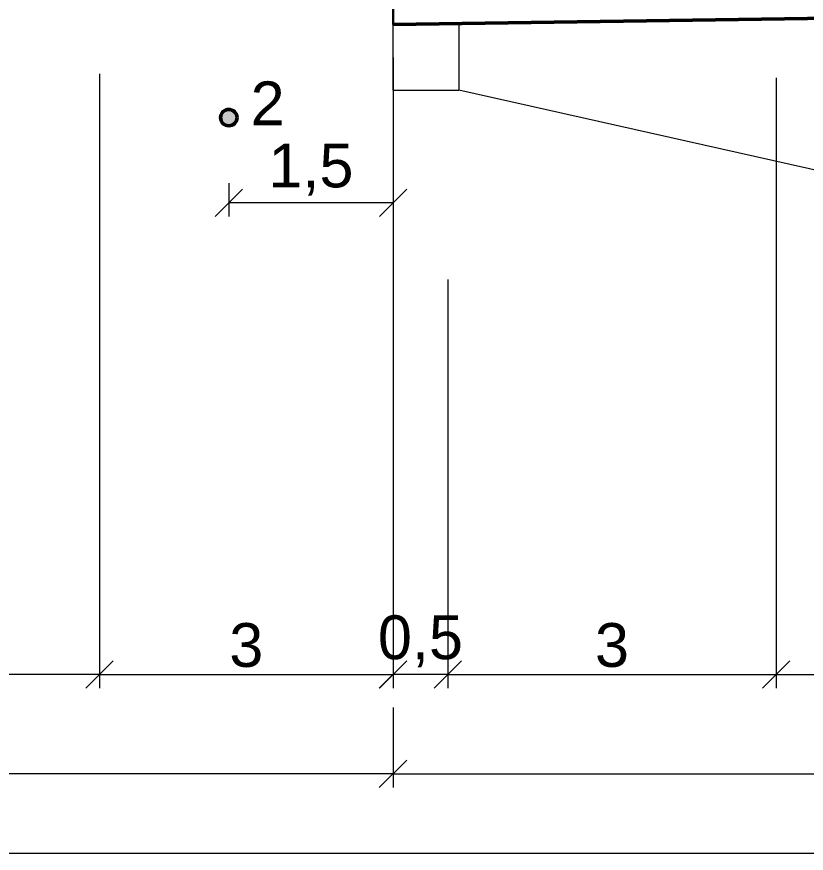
# Model space of a CAD drawing. Header units: millimetres. Extents: x -2123 to 34701, y -1286 to 835.
# Drawn here: x 1661.86 to 1669.07, y 609.64 to 617.28 of the extents above; entities that cross this region are included whole.
import ezdxf

# ---------------------------------------------------------------- set-up
doc = ezdxf.new("R2010")
doc.units = ezdxf.units.MM
doc.layers.get('0').update_dxf_attribs({"lineweight": 15})
for name, color, linetype, lineweight in [('Дор. Розм.', 7, 'Continuous', 50), ('Линия 0.2', 220, 'Continuous', 20), ('Линия 0.3', 160, 'Continuous', 30), ('Линия 0.5', 26, 'Continuous', 50), ('Размер', 94, 'Continuous', 15)]:
    doc.layers.add(name, color=color, linetype=linetype, lineweight=lineweight)
doc.styles.get("Standard").update_dxf_attribs({"font": 'arial.ttf'})
doc.styles.add('Аннотативный', font='arial.ttf')
doc.dimstyles.new('М-100', dxfattribs={"dimscale": 100, "dimtxt": 4, "dimasz": 2.5, "dimexe": 1.25, "dimexo": 3, "dimtad": 1, "dimlfac": 0.001, "dimtxsty": 'Standard', "dimblk": 'OBLIQUE', "dimcen": 2.5, "dimadec": 0, "dimazin": 0, "dimtfac": 1, "dimtmove": 0, "dimatfit": 3, "dimldrblk": 'OBLIQUE', "dimfxl": 1.25, "dimlwd": -1, "dimlwe": -1, "dimarcsym": 0})

# ---------------------------------------------------------------- blocks, each defined once
blk = doc.blocks.new('_Oblique')
at = {"color": 0, "linetype": 'ByBlock', "lineweight": -2}
blk.add_line((-0.5, -0.5), (0.5, 0.5), dxfattribs=at)
blk = doc.blocks.new('*D1147')
at = {"layer": 'Defpoints', "color": 0, "ltscale": 1000, "transparency": 16777216}
for p in [(57589.8, 13028.1), (17610.6, 11709.8), (57589.8, 10077.2)]:
    blk.add_point(p, dxfattribs=at)
at = {"layer": 'Размер', "color": 0, "ltscale": 1000, "transparency": 16777216}
for p, q in [((57589.8, 12728.1), (57589.8, 9952.2)), ((17610.6, 11409.8), (17610.6, 9952.2)), ((17610.6, 10077.2), (57589.8, 10077.2))]:
    blk.add_line(p, q, dxfattribs=at)
at = {"layer": 'Размер', "color": 0, "ltscale": 1000, "transparency": 16777216, "xscale": 250, "yscale": 250, "zscale": 250, "rotation": 180}
blk.add_blockref('_Oblique', (17610.6, 10077.2), dxfattribs=at)
at = {"layer": 'Размер', "color": 0, "ltscale": 1000, "transparency": 16777216, "xscale": 250, "yscale": 250, "zscale": 250}
blk.add_blockref('_Oblique', (57589.8, 10077.2), dxfattribs=at)
at = {"layer": 'Размер', "color": 0, "ltscale": 1000, "transparency": 16777216, "insert": (37600.2, 10339.7), "char_height": 400, "attachment_point": 5}
blk.add_mtext('44', dxfattribs=at)
blk = doc.blocks.new('*D1120')
at = {"layer": 'Defpoints', "color": 0, "ltscale": 1000, "transparency": 16777216}
for p in [(27109.9, 11709.8), (48089.8, 11709.1), (48089.8, 10801.5)]:
    blk.add_point(p, dxfattribs=at)
at = {"layer": 'Размер', "color": 0, "ltscale": 1000, "transparency": 16777216}
for p, q in [((27109.9, 11409.8), (27109.9, 10676.5)), ((48089.8, 11409.1), (48089.8, 10676.5)), ((27109.9, 10801.5), (48089.8, 10801.5))]:
    blk.add_line(p, q, dxfattribs=at)
at = {"layer": 'Размер', "color": 0, "ltscale": 1000, "transparency": 16777216, "xscale": 250, "yscale": 250, "zscale": 250, "rotation": 180}
blk.add_blockref('_Oblique', (27109.9, 10801.5), dxfattribs=at)
at = {"layer": 'Размер', "color": 0, "ltscale": 1000, "transparency": 16777216, "xscale": 250, "yscale": 250, "zscale": 250}
blk.add_blockref('_Oblique', (48089.8, 10801.5), dxfattribs=at)
at = {"layer": 'Размер', "color": 0, "ltscale": 1000, "transparency": 16777216, "insert": (37599.9, 11064.9), "char_height": 400, "attachment_point": 5}
blk.add_mtext('21', dxfattribs=at)
blk = doc.blocks.new('*D1127')
at = {"layer": 'Defpoints', "color": 0, "ltscale": 1000, "transparency": 16777216}
for p in [(24430.3, 17496.8), (27110.6, 17396.8), (27110.6, 11709.8)]:
    blk.add_point(p, dxfattribs=at)
at = {"layer": 'Размер', "color": 0, "ltscale": 1000, "transparency": 16777216}
for p, q in [((24430.3, 17196.8), (24430.3, 11584.8)), ((27110.6, 17096.8), (27110.6, 11584.8)), ((24430.3, 11709.8), (27110.6, 11709.8))]:
    blk.add_line(p, q, dxfattribs=at)
at = {"layer": 'Размер', "color": 0, "ltscale": 1000, "transparency": 16777216, "xscale": 250, "yscale": 250, "zscale": 250, "rotation": 180}
blk.add_blockref('_Oblique', (24430.3, 11709.8), dxfattribs=at)
at = {"layer": 'Размер', "color": 0, "ltscale": 1000, "transparency": 16777216, "xscale": 250, "yscale": 250, "zscale": 250}
blk.add_blockref('_Oblique', (27110.6, 11709.8), dxfattribs=at)
at = {"layer": 'Размер', "color": 0, "ltscale": 1000, "transparency": 16777216, "insert": (25770.4, 11976.7), "char_height": 400, "attachment_point": 5}
blk.add_mtext('3', dxfattribs=at)
blk = doc.blocks.new('*D1130')
at = {"layer": 'Defpoints', "color": 0, "ltscale": 1000, "transparency": 16777216}
for p in [(24430.3, 17496.8), (20729.7, 13963), (20729.7, 11709.8)]:
    blk.add_point(p, dxfattribs=at)
at = {"layer": 'Размер', "color": 0, "ltscale": 1000, "transparency": 16777216}
for p, q in [((24430.3, 17196.8), (24430.3, 11584.8)), ((20729.7, 13663), (20729.7, 11584.8)), ((24430.3, 11709.8), (20729.7, 11709.8))]:
    blk.add_line(p, q, dxfattribs=at)
at = {"layer": 'Размер', "color": 0, "ltscale": 1000, "transparency": 16777216, "xscale": 250, "yscale": 250, "zscale": 250, "rotation": 180}
blk.add_blockref('_Oblique', (20729.7, 11709.8), dxfattribs=at)
at = {"layer": 'Размер', "color": 0, "ltscale": 1000, "transparency": 16777216, "xscale": 250, "yscale": 250, "zscale": 250}
blk.add_blockref('_Oblique', (24430.3, 11709.8), dxfattribs=at)
at = {"layer": 'Размер', "color": 0, "ltscale": 1000, "transparency": 16777216, "insert": (22580, 12011.8), "char_height": 400, "attachment_point": 5}
blk.add_mtext('4,5', dxfattribs=at)
blk = doc.blocks.new('*D1131')
at = {"layer": 'Defpoints', "color": 0, "ltscale": 1000, "transparency": 16777216}
for p in [(27109.9, 17646.8), (27610.6, 15617.4), (27109.9, 11709.8)]:
    blk.add_point(p, dxfattribs=at)
at = {"layer": 'Размер', "color": 0, "ltscale": 1000, "transparency": 16777216}
for p, q in [((27109.9, 17346.8), (27109.9, 11584.8)), ((27610.6, 15317.4), (27610.6, 11584.8)), ((27610.6, 11709.8), (27109.9, 11709.8))]:
    blk.add_line(p, q, dxfattribs=at)
at = {"layer": 'Размер', "color": 0, "ltscale": 1000, "transparency": 16777216, "xscale": 250, "yscale": 250, "zscale": 250, "rotation": 180}
blk.add_blockref('_Oblique', (27109.9, 11709.8), dxfattribs=at)
at = {"layer": 'Размер', "color": 0, "ltscale": 1000, "transparency": 16777216, "xscale": 250, "yscale": 250, "zscale": 250}
blk.add_blockref('_Oblique', (27610.6, 11709.8), dxfattribs=at)
at = {"layer": 'Размер', "color": 0, "ltscale": 1000, "transparency": 16777216, "insert": (27360.3, 12012.7), "char_height": 400, "attachment_point": 5}
blk.add_mtext('0,5', dxfattribs=at)
blk = doc.blocks.new('*D1132')
at = {"layer": 'Defpoints', "color": 0, "ltscale": 1000, "transparency": 16777216}
for p in [(25610.6, 16496.8), (27110.6, 16496.8), (25610.6, 16019.4)]:
    blk.add_point(p, dxfattribs=at)
at = {"layer": 'Размер', "color": 0, "ltscale": 1000, "transparency": 16777216}
for p, q in [((25610.6, 16196.8), (25610.6, 15894.4)), ((27110.6, 16196.8), (27110.6, 15894.4)), ((27110.6, 16019.4), (25610.6, 16019.4))]:
    blk.add_line(p, q, dxfattribs=at)
at = {"layer": 'Размер', "color": 0, "ltscale": 1000, "transparency": 16777216, "xscale": 250, "yscale": 250, "zscale": 250, "rotation": 180}
blk.add_blockref('_Oblique', (25610.6, 16019.4), dxfattribs=at)
at = {"layer": 'Размер', "color": 0, "ltscale": 1000, "transparency": 16777216, "xscale": 250, "yscale": 250, "zscale": 250}
blk.add_blockref('_Oblique', (27110.6, 16019.4), dxfattribs=at)
at = {"layer": 'Размер', "color": 0, "ltscale": 1000, "transparency": 16777216, "insert": (26360.6, 16322.3), "char_height": 400, "attachment_point": 5}
blk.add_mtext('1,5', dxfattribs=at)
blk = doc.blocks.new('*D1137')
at = {"layer": 'Defpoints', "color": 0, "ltscale": 1000, "transparency": 16777216}
for p in [(17610.6, 11709.8), (27109.9, 11709.8), (17610.6, 10801.5)]:
    blk.add_point(p, dxfattribs=at)
at = {"layer": 'Размер', "color": 0, "ltscale": 1000, "transparency": 16777216}
for p, q in [((17610.6, 11409.8), (17610.6, 10676.5)), ((27109.9, 11409.8), (27109.9, 10676.5)), ((27109.9, 10801.5), (17610.6, 10801.5))]:
    blk.add_line(p, q, dxfattribs=at)
at = {"layer": 'Размер', "color": 0, "ltscale": 1000, "transparency": 16777216, "xscale": 250, "yscale": 250, "zscale": 250, "rotation": 180}
blk.add_blockref('_Oblique', (17610.6, 10801.5), dxfattribs=at)
at = {"layer": 'Размер', "color": 0, "ltscale": 1000, "transparency": 16777216, "xscale": 250, "yscale": 250, "zscale": 250}
blk.add_blockref('_Oblique', (27109.9, 10801.5), dxfattribs=at)
at = {"layer": 'Размер', "color": 0, "ltscale": 1000, "transparency": 16777216, "insert": (22360.3, 11104.4), "char_height": 400, "attachment_point": 5}
blk.add_mtext('11,5', dxfattribs=at)
blk = doc.blocks.new('*D1138')
at = {"layer": 'Defpoints', "color": 0, "ltscale": 1000, "transparency": 16777216}
for p in [(30607.6, 17460.4), (33604.6, 13466.4), (33604.6, 11709.8)]:
    blk.add_point(p, dxfattribs=at)
at = {"layer": 'Размер', "color": 0, "ltscale": 1000, "transparency": 16777216}
for p, q in [((30607.6, 17160.4), (30607.6, 11584.8)), ((33604.6, 13166.4), (33604.6, 11584.8)), ((30607.6, 11709.8), (33604.6, 11709.8))]:
    blk.add_line(p, q, dxfattribs=at)
at = {"layer": 'Размер', "color": 0, "ltscale": 1000, "transparency": 16777216, "xscale": 250, "yscale": 250, "zscale": 250, "rotation": 180}
blk.add_blockref('_Oblique', (30607.6, 11709.8), dxfattribs=at)
at = {"layer": 'Размер', "color": 0, "ltscale": 1000, "transparency": 16777216, "xscale": 250, "yscale": 250, "zscale": 250}
blk.add_blockref('_Oblique', (33604.6, 11709.8), dxfattribs=at)
at = {"layer": 'Размер', "color": 0, "ltscale": 1000, "transparency": 16777216, "insert": (32106.1, 11976.7), "char_height": 400, "attachment_point": 5}
blk.add_mtext('3', dxfattribs=at)
blk = doc.blocks.new('*D1139')
at = {"layer": 'Defpoints', "color": 0, "ltscale": 1000, "transparency": 16777216}
for p in [(27610.6, 15091.6), (30607.6, 13466.4), (30607.6, 11709.8)]:
    blk.add_point(p, dxfattribs=at)
at = {"layer": 'Размер', "color": 0, "ltscale": 1000, "transparency": 16777216}
for p, q in [((27610.6, 14791.6), (27610.6, 11584.8)), ((30607.6, 13166.4), (30607.6, 11584.8)), ((27610.6, 11709.8), (30607.6, 11709.8))]:
    blk.add_line(p, q, dxfattribs=at)
at = {"layer": 'Размер', "color": 0, "ltscale": 1000, "transparency": 16777216, "xscale": 250, "yscale": 250, "zscale": 250, "rotation": 180}
blk.add_blockref('_Oblique', (27610.6, 11709.8), dxfattribs=at)
at = {"layer": 'Размер', "color": 0, "ltscale": 1000, "transparency": 16777216, "xscale": 250, "yscale": 250, "zscale": 250}
blk.add_blockref('_Oblique', (30607.6, 11709.8), dxfattribs=at)
at = {"layer": 'Размер', "color": 0, "ltscale": 1000, "transparency": 16777216, "insert": (29109.1, 11976.7), "char_height": 400, "attachment_point": 5}
blk.add_mtext('3', dxfattribs=at)
blk = doc.blocks.new('2')
at = {"ltscale": 1000}
h = blk.add_hatch(color=0, dxfattribs=at)
h.dxf.hatch_style = 1
h.paths.add_polyline_path([(25685.613, 16796.783, 1), (25535.613, 16796.783, 1)])
at = {"color": 0, "ltscale": 1000}
blk.add_circle((25610.613, 16796.783), 75, dxfattribs=at)
at = {"layer": 'Линия 0.2', "color": 0, "ltscale": 1000}
for p, q in [((27110.613, 17646.783), (27710.613, 17646.988)), ((27110.818, 17046.783), (27110.613, 17646.783)), ((27710.613, 17646.988), (27710.613, 17046.783)), ((27110.613, 17046.783), (27710.613, 17046.783)), ((37238.062, 14908.353), (27710.613, 17046.783))]:
    blk.add_line(p, q, dxfattribs=at)
at = {"layer": 'Линия 0.3', "color": 0, "ltscale": 1000}
blk.add_line((27110.613, 17796.783), (27110.613, 17646.783), dxfattribs=at)
at = {"layer": 'Линия 0.5', "color": 0, "ltscale": 1000}
blk.add_line((27109.918, 17646.783), (37601.613, 17796.783), dxfattribs=at)
at = {"color": 0, "lineweight": 25, "ltscale": 1000, "insert": (25809.548, 17126.955), "char_height": 400, "attachment_point": 1, "style": 'Аннотативный'}
blk.add_mtext_dynamic_manual_height_columns('2', width=613.06669, gutter_width=12.5, heights=[0], dxfattribs=at)
at = {"layer": 'Размер', "color": 0, "ltscale": 1000}
dim = blk.add_linear_dim(base=(27109.918, 11709.785), p1=(27610.613, 15617.429), p2=(27109.918, 17646.783), angle=0, dimstyle='М-100', dxfattribs=at)
dim.commit()
dim.dimension.update_dxf_attribs({"geometry": '*D1131', "text_midpoint": (27360.265, 11709.785), "dimtype": 160})
for base, p1, p2, angle, text, picture, middle in [((20729.652, 11709.785), (24430.263, 17496.783), (20729.652, 13963.045), 0, '4,5', '*D1130', (22579.958, 12011.849)), ((27110.613, 11709.785), (24430.263, 17496.783), (27110.613, 17396.783), 0, '3', '*D1127', (25770.438, 11976.651)), ((17610.613, 10801.546), (27109.918, 11709.785), (17610.613, 11709.785), 180, '11,5', '*D1137', (22360.265, 11104.428))]:
    dim = blk.add_linear_dim(base=base, p1=p1, p2=p2, angle=angle, text=text, dimstyle='М-100', dxfattribs=at)
    dim.commit()
    dim.dimension.update_dxf_attribs({"geometry": picture, "text_midpoint": middle})
for base, p1, p2, picture, middle in [((33604.613, 11709.785), (30607.613, 17460.381), (33604.613, 13466.365), '*D1138', (32106.113, 11976.651)), ((25610.613, 16019.41), (27110.613, 16496.783), (25610.613, 16496.783), '*D1132', (26360.613, 16322.292)), ((30607.613, 11709.785), (27610.613, 15091.572), (30607.613, 13466.365), '*D1139', (29109.113, 11976.651))]:
    dim = blk.add_linear_dim(base=base, p1=p1, p2=p2, angle=0, dimstyle='М-100', dxfattribs=at)
    dim.commit()
    dim.dimension.update_dxf_attribs({"geometry": picture, "text_midpoint": middle})
dim = blk.add_linear_dim(base=(57589.804, 10077.164), p1=(17610.613, 11709.785), p2=(57589.804, 13028.099), text='44', dimstyle='М-100', dxfattribs=at)
dim.commit()
dim.dimension.update_dxf_attribs({"geometry": '*D1147', "text_midpoint": (37600.209, 10077.164), "dimtype": 160})
dim = blk.add_linear_dim(base=(48089.804, 10801.546), p1=(27109.918, 11709.785), p2=(48089.804, 11709.09), text='21', dimstyle='М-100', dxfattribs=at)
dim.commit()
dim.dimension.update_dxf_attribs({"geometry": '*D1120', "text_midpoint": (37599.861, 11064.865)})

msp = doc.modelspace()

# ---------------------------------------------------------------- block references
at = {"layer": 'Дор. Розм.', "xscale": 0.001, "yscale": 0.001, "zscale": 0.001}
msp.add_blockref('2', (1638.1873, 599.5636), dxfattribs=at)

doc.saveas('drawing.dxf')
